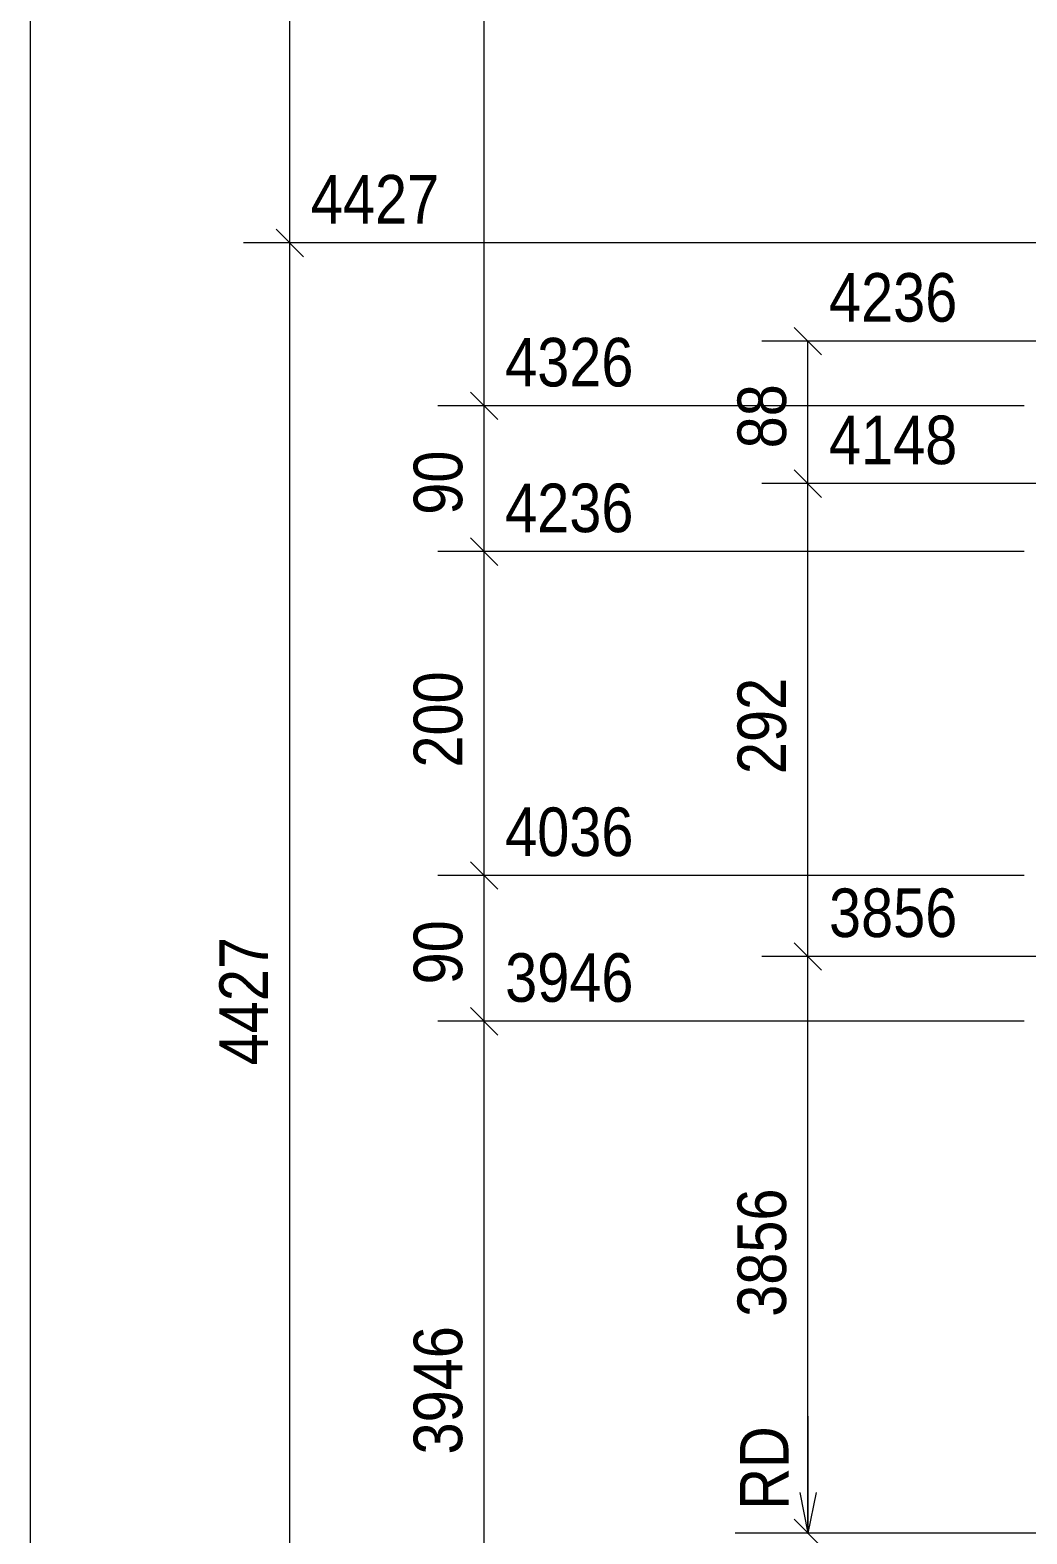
# Model space of a CAD drawing. Header units: millimetres. Extents: x 2 to 579, y 1 to 825.
# Drawn here: x 5 to 66.6, y 132.8 to 225.6 of the extents above; entities that cross this region are included whole.
import ezdxf

# ---------------------------------------------------------------- set-up
doc = ezdxf.new("R2010")
doc.units = ezdxf.units.MM
doc.linetypes.add('XKITLINE00', pattern=[0])
doc.layers.add('Dimensions', color=7, linetype='Continuous', lineweight=0)
doc.layers.add('DrawingSheet', color=5, linetype='Continuous', lineweight=0)
doc.styles.add('ARIAL', font='ARIAL.TTF')

# ---------------------------------------------------------------- blocks, each defined once
blk = doc.blocks.new('*A123')
at = {"layer": 'DrawingSheet', "color": 5, "linetype": 'XKITLINE00', "lineweight": 0}
blk.add_line((5, 825), (5, 5), dxfattribs=at)
blk = doc.blocks.new('*A199')
at = {"layer": 'Dimensions', "color": 7, "linetype": 'XKITLINE00', "lineweight": 0}
for p, q in [((33.04, 202.432), (33.04, 665.231)), ((32.191, 203.281), (33.888, 201.583)), ((66.39, 202.432), (30.19, 202.432))]:
    blk.add_line(p, q, dxfattribs=at)
at = {"layer": 'Dimensions', "color": 3}
blk.add_point((33.04, 202.432), dxfattribs=at)
blk = doc.blocks.new('*A217')
at = {"layer": 'Dimensions', "color": 7, "linetype": 'XKITLINE00', "lineweight": 0}
for p, q in [((20.191, 213.34), (21.888, 211.643)), ((90.54, 212.491), (18.19, 212.491)), ((21.04, 119.832), (21.04, 212.491))]:
    blk.add_line(p, q, dxfattribs=at)
at = {"layer": 'Dimensions', "color": 3}
blk.add_point((21.04, 212.491), dxfattribs=at)
at = {"layer": 'Dimensions', "color": 3, "style": 'ARIAL', "width": 0.85}
blk.add_text('4427', height=3, dxfattribs=at).set_placement((22.34, 213.691))
blk.add_text('4427', height=3, rotation=90.00021, dxfattribs=at).set_placement((19.69, 161.711))
blk = doc.blocks.new('*A218')
at = {"layer": 'Dimensions', "color": 7, "linetype": 'XKITLINE00', "lineweight": 0}
for p, q in [((20.191, 282.02), (21.888, 280.323)), ((90.54, 281.171), (18.19, 281.171)), ((21.04, 212.491), (21.04, 281.171)), ((20.191, 213.34), (21.888, 211.643)), ((90.54, 212.491), (18.19, 212.491))]:
    blk.add_line(p, q, dxfattribs=at)
at = {"layer": 'Dimensions', "color": 3}
for p in [(21.04, 281.171), (21.04, 212.491)]:
    blk.add_point(p, dxfattribs=at)
at = {"layer": 'Dimensions', "color": 3, "style": 'ARIAL', "width": 0.85}
blk.add_text('5114', height=3, dxfattribs=at).set_placement((22.34, 282.371))
blk.add_text('687', height=3, rotation=90.00021, dxfattribs=at).set_placement((19.69, 243.494))
blk = doc.blocks.new('*A219')
at = {"layer": 'Dimensions', "color": 7, "linetype": 'XKITLINE00', "lineweight": 0}
for p, q in [((66.39, 164.432), (30.19, 164.432)), ((32.191, 165.281), (33.888, 163.583)), ((33.04, 119.832), (33.04, 164.432)), ((90.04, 119.832), (30.19, 119.832)), ((32.191, 120.681), (33.888, 118.983))]:
    blk.add_line(p, q, dxfattribs=at)
at = {"layer": 'Dimensions', "color": 3}
for p in [(33.04, 164.432), (33.04, 119.832)]:
    blk.add_point(p, dxfattribs=at)
at = {"layer": 'Dimensions', "color": 3, "style": 'ARIAL', "width": 0.85}
blk.add_text('3946', height=3, dxfattribs=at).set_placement((34.34, 165.632))
blk.add_text('3946', height=3, rotation=90.00021, dxfattribs=at).set_placement((31.69, 137.682))
blk = doc.blocks.new('*A220')
at = {"layer": 'Dimensions', "color": 7, "linetype": 'XKITLINE00', "lineweight": 0}
for p, q in [((32.191, 174.281), (33.888, 172.583)), ((66.39, 173.432), (30.19, 173.432)), ((33.04, 164.432), (33.04, 173.432)), ((66.39, 164.432), (30.19, 164.432)), ((32.191, 165.281), (33.888, 163.583))]:
    blk.add_line(p, q, dxfattribs=at)
at = {"layer": 'Dimensions', "color": 3}
for p in [(33.04, 173.432), (33.04, 164.432)]:
    blk.add_point(p, dxfattribs=at)
at = {"layer": 'Dimensions', "color": 3, "style": 'ARIAL', "width": 0.85}
blk.add_text('4036', height=3, dxfattribs=at).set_placement((34.34, 174.632))
blk.add_text('90', height=3, rotation=90.00021, dxfattribs=at).set_placement((31.69, 166.707))
blk = doc.blocks.new('*A221')
at = {"layer": 'Dimensions', "color": 7, "linetype": 'XKITLINE00', "lineweight": 0}
for p, q in [((32.191, 194.281), (33.888, 192.583)), ((66.39, 193.432), (30.19, 193.432)), ((33.04, 173.432), (33.04, 193.432)), ((32.191, 174.281), (33.888, 172.583)), ((66.39, 173.432), (30.19, 173.432))]:
    blk.add_line(p, q, dxfattribs=at)
at = {"layer": 'Dimensions', "color": 3}
for p in [(33.04, 193.432), (33.04, 173.432)]:
    blk.add_point(p, dxfattribs=at)
at = {"layer": 'Dimensions', "color": 3, "style": 'ARIAL', "width": 0.85}
blk.add_text('4236', height=3, dxfattribs=at).set_placement((34.34, 194.632))
blk.add_text('200', height=3, rotation=90.00021, dxfattribs=at).set_placement((31.69, 180.094))
blk = doc.blocks.new('*A222')
at = {"layer": 'Dimensions', "color": 7, "linetype": 'XKITLINE00', "lineweight": 0}
for p, q in [((32.191, 203.281), (33.888, 201.583)), ((66.39, 202.432), (30.19, 202.432)), ((33.04, 193.432), (33.04, 202.432)), ((32.191, 194.281), (33.888, 192.583)), ((66.39, 193.432), (30.19, 193.432))]:
    blk.add_line(p, q, dxfattribs=at)
at = {"layer": 'Dimensions', "color": 3}
for p in [(33.04, 202.432), (33.04, 193.432)]:
    blk.add_point(p, dxfattribs=at)
at = {"layer": 'Dimensions', "color": 3, "style": 'ARIAL', "width": 0.85}
blk.add_text('4326', height=3, dxfattribs=at).set_placement((34.34, 203.632))
blk.add_text('90', height=3, rotation=90.00021, dxfattribs=at).set_placement((31.69, 195.707))
blk = doc.blocks.new('*A223')
at = {"layer": 'Dimensions', "color": 7, "linetype": 'XKITLINE00', "lineweight": 0}
for p, q in [((52.191, 169.281), (53.888, 167.583)), ((70.639, 168.432), (50.19, 168.432)), ((53.04, 132.832), (53.04, 168.432)), ((53.04, 140.054), (53.04, 132.832)), ((52.54, 135.332), (53.04, 132.832)), ((53.54, 135.332), (53.04, 132.832)), ((69.54, 132.832), (48.54, 132.832)), ((69.54, 132.832), (50.19, 132.832)), ((52.191, 133.681), (53.888, 131.983))]:
    blk.add_line(p, q, dxfattribs=at)
at = {"layer": 'Dimensions', "color": 3}
for p in [(53.04, 168.432), (53.04, 132.832)]:
    blk.add_point(p, dxfattribs=at)
at = {"layer": 'Dimensions', "color": 7}
blk.add_point((53.04, 132.832), dxfattribs=at)
at = {"layer": 'Dimensions', "color": 3, "style": 'ARIAL', "width": 0.85}
blk.add_text('3856', height=3, dxfattribs=at).set_placement((54.34, 169.632))
for s, p in [('3856', (51.69, 146.182)), ('RD', (51.84, 134.276))]:
    blk.add_text(s, height=3, rotation=90.00021, dxfattribs=at).set_placement(p)
blk = doc.blocks.new('*A224')
at = {"layer": 'Dimensions', "color": 7, "linetype": 'XKITLINE00', "lineweight": 0}
for p, q in [((52.191, 198.481), (53.888, 196.783)), ((70.639, 197.632), (50.19, 197.632)), ((53.04, 168.432), (53.04, 197.632)), ((52.191, 169.281), (53.888, 167.583)), ((70.639, 168.432), (50.19, 168.432))]:
    blk.add_line(p, q, dxfattribs=at)
at = {"layer": 'Dimensions', "color": 3}
for p in [(53.04, 197.632), (53.04, 168.432)]:
    blk.add_point(p, dxfattribs=at)
at = {"layer": 'Dimensions', "color": 3, "style": 'ARIAL', "width": 0.85}
blk.add_text('4148', height=3, dxfattribs=at).set_placement((54.34, 198.832))
blk.add_text('292', height=3, rotation=90.00021, dxfattribs=at).set_placement((51.69, 179.694))
blk = doc.blocks.new('*A225')
at = {"layer": 'Dimensions', "color": 7, "linetype": 'XKITLINE00', "lineweight": 0}
for p, q in [((52.191, 207.281), (53.888, 205.583)), ((69.54, 206.432), (50.19, 206.432)), ((53.04, 197.632), (53.04, 206.432)), ((52.191, 198.481), (53.888, 196.783)), ((70.639, 197.632), (50.19, 197.632))]:
    blk.add_line(p, q, dxfattribs=at)
at = {"layer": 'Dimensions', "color": 3}
for p in [(53.04, 206.432), (53.04, 197.632)]:
    blk.add_point(p, dxfattribs=at)
at = {"layer": 'Dimensions', "color": 3, "style": 'ARIAL', "width": 0.85}
blk.add_text('4236', height=3, dxfattribs=at).set_placement((54.34, 207.632))
blk.add_text('88', height=3, rotation=90.00021, dxfattribs=at).set_placement((51.69, 199.807))

msp = doc.modelspace()

# ---------------------------------------------------------------- block references
at = {"lineweight": 0}
for name in ['*A123', '*A199', '*A218', '*A217', '*A225', '*A222', '*A224', '*A221', '*A220', '*A223', '*A219']:
    msp.add_blockref(name, (0, 0), dxfattribs=at)

doc.saveas('drawing.dxf')
